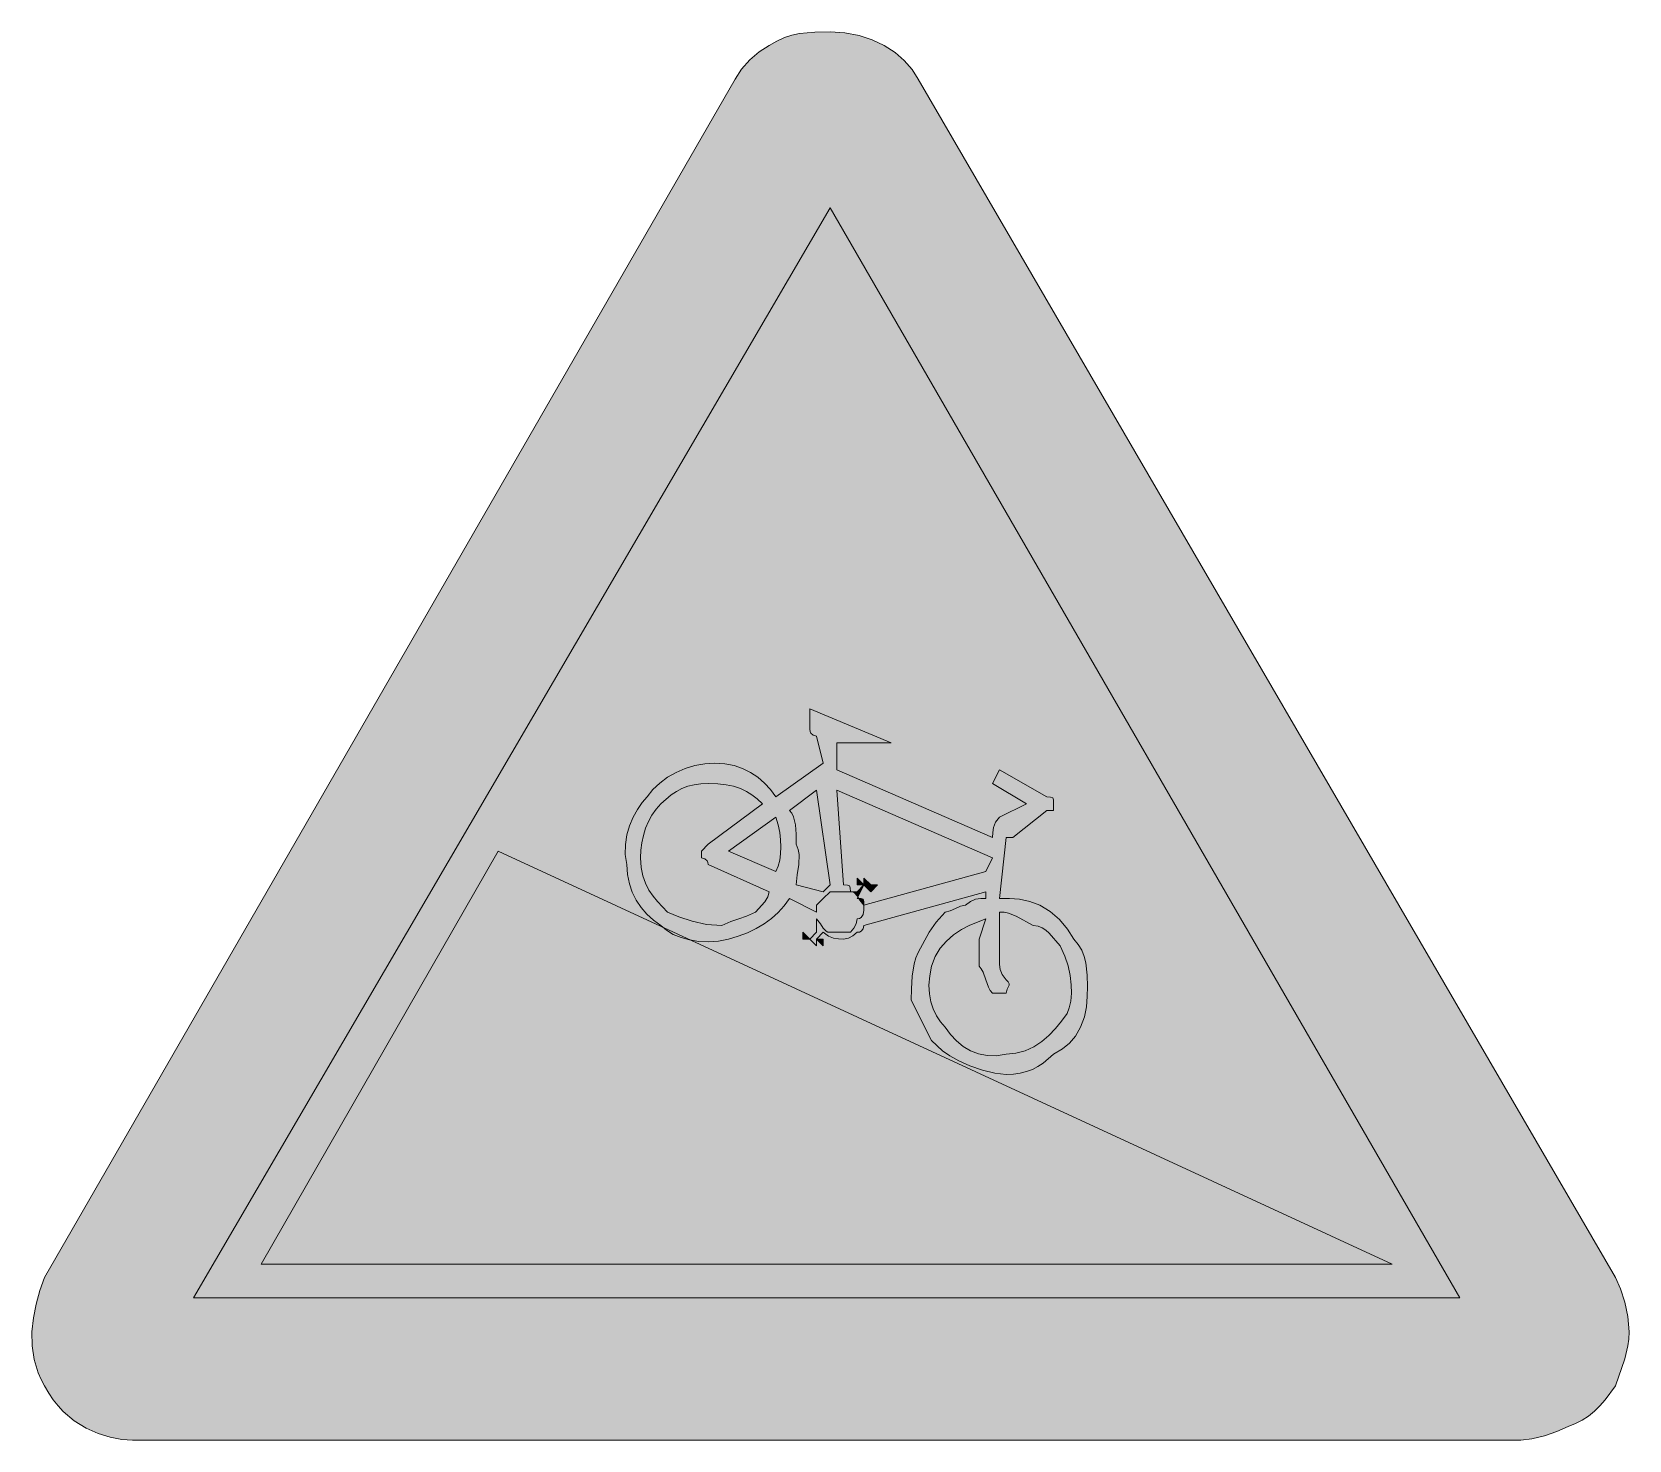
# Model space of a CAD drawing. Header units: metres. Extents: x 142 to 425, y 11 to 261.
import ezdxf

# ---------------------------------------------------------------- set-up
doc = ezdxf.new("R2010")
doc.units = ezdxf.units.M
for name, color, linetype, true_color in [('FILL_BLACK_000000', 7, 'Continuous', 0x000000), ('FILL_RED_FF0000', 7, 'Continuous', 0xff0000), ('FILL_WHITE_FFFFFF', 7, 'Continuous', 0xffffff)]:
    doc.layers.add(name, color=color, linetype=linetype, true_color=true_color)

msp = doc.modelspace()

# ---------------------------------------------------------------- hatches: boundary and pattern name
at = {"layer": 'FILL_BLACK_000000', "true_color": 0x000000}
h = msp.add_hatch(color=7, dxfattribs=at)
h.dxf.hatch_style = 1
h.paths.add_polyline_path([(268.85, 100.96), (267.21, 100.35), (265.47, 99.84), (263.67, 99.5), (261.91, 99.37), (260.2, 99.44), (258.57, 99.69), (257.06, 100.11), (255.68, 100.68), (254.48, 101.4), (253.47, 102.24), (252.18, 103.2), (251.01, 104.26), (249.99, 105.45), (249.12, 106.74), (248.42, 108.15), (247.9, 109.66), (247.58, 111.3), (247.47, 113.04), (247.18, 114.84), (247.19, 116.6), (247.45, 118.31), (247.92, 119.94), (248.56, 121.45), (249.33, 122.83), (250.18, 124.03), (251.07, 125.04), (252.08, 126.33), (253.28, 127.5), (254.66, 128.52), (256.17, 129.39), (257.8, 130.09), (259.51, 130.61), (261.27, 130.93), (263.07, 131.04), (264.81, 130.93), (266.45, 130.61), (267.96, 130.09), (269.37, 129.39), (270.66, 128.52), (271.85, 127.5), (272.91, 126.33), (273.87, 125.04), (282.27, 131.04), (281.07, 135.84), (280.47, 135.99), (280.06, 136.35), (279.92, 136.64), (279.87, 137.04), (279.87, 139.44), (279.87, 140.64), (294.27, 134.64), (293.07, 134.64), (284.67, 134.64), (284.67, 129.84), (312.27, 117.84), (312.29, 118.74), (312.42, 119.64), (312.78, 120.54), (313.47, 121.44), (318.27, 123.84), (312.27, 127.44), (313.47, 129.84), (321.87, 125.04), (322.56, 125.02), (322.92, 124.89), (323.05, 124.53), (323.07, 123.84), (323.07, 122.64), (321.87, 122.64), (315.87, 117.84), (314.67, 117.84), (313.47, 107.04), (315.27, 107.02), (317.07, 106.89), (318.87, 106.53), (320.67, 105.84), (322.45, 104.73), (324.12, 103.29), (325.56, 101.62), (326.67, 99.84), (327.46, 98.89), (328.06, 97.85), (328.48, 96.76), (328.77, 95.64), (329.03, 93.43), (329.07, 91.44), (329.05, 89.64), (328.92, 87.84), (328.56, 86.04), (327.87, 84.24), (326.95, 82.65), (325.92, 81.39), (324.66, 80.36), (323.07, 79.44), (321.25, 77.86), (320.31, 77.25), (319.32, 76.74), (318.28, 76.35), (317.16, 76.06), (315.97, 75.9), (314.67, 75.84), (312.68, 76.05), (310.47, 76.59), (308.26, 77.36), (306.27, 78.24), (304.68, 79.14), (303.42, 80.04), (301.47, 81.84), (297.87, 89.04), (297.89, 91.03), (298.02, 93.24), (298.38, 95.45), (298.67, 96.49), (299.07, 97.44), (301.02, 101.04), (302.28, 102.84), (303.87, 104.64), (304.77, 104.83), (305.67, 105.24), (306.57, 105.65), (307.47, 105.84), (308.37, 106.53), (309.27, 106.89), (310.17, 107.02), (311.07, 107.04), (311.07, 108.24), (289.47, 102.24), (289.32, 101.64), (288.96, 101.23), (288.67, 101.09), (288.27, 101.04), (287.52, 100.44), (286.75, 100.03), (285.87, 99.84), (284.97, 99.86), (284.07, 99.99), (283.17, 100.35), (282.27, 101.04), (281.07, 99.84), (281.07, 98.64), (279.87, 99.84), (281.07, 101.04), (281.07, 103.44), (281.78, 102.56), (282.27, 101.79), (282.76, 101.25), (283.07, 101.09), (283.47, 101.04), (287.07, 101.04), (287.67, 101.79), (288.08, 102.56), (288.27, 103.44), (288.67, 103.49), (288.96, 103.65), (289.32, 104.19), (289.45, 104.96), (289.47, 105.84), (311.07, 111.84), (312.27, 114.24), (284.67, 126.24), (285.87, 109.44), (286.56, 109.42), (286.92, 109.29), (287.05, 108.93), (287.07, 108.24), (283.47, 108.24), (282.27, 107.04), (281.07, 105.84), (281.07, 104.64), (276.27, 107.04), (275.31, 105.75), (274.25, 104.56), (273.06, 103.5), (271.77, 102.54), (270.36, 101.7), (268.85, 100.96)])
h.paths.add_polyline_path([(271.47, 123.84), (270.57, 124.68), (269.63, 125.41), (268.64, 126.03), (267.57, 126.54), (266.38, 126.93), (265.06, 127.21), (263.56, 127.38), (261.87, 127.44), (260.57, 127.38), (259.38, 127.21), (258.26, 126.93), (257.22, 126.54), (256.23, 126.03), (255.29, 125.41), (253.47, 123.84), (252.63, 122.89), (251.9, 121.83), (251.28, 120.7), (250.77, 119.49), (250.38, 118.23), (250.1, 116.92), (249.93, 115.59), (249.87, 114.24), (249.98, 112.55), (250.28, 111.05), (250.76, 109.73), (251.37, 108.54), (252.1, 107.47), (252.91, 106.48), (254.67, 104.64), (256.68, 103.76), (259.02, 102.99), (261.59, 102.45), (264.27, 102.24), (265.88, 102.95), (267.27, 103.44), (268.66, 103.93), (270.27, 104.64), (271.92, 106.44), (272.46, 107.34), (272.67, 108.24), (261.87, 113.04), (261.82, 113.44), (261.68, 113.73), (261.27, 114.09), (260.67, 114.24), (260.67, 115.44), (261.87, 116.64), (271.47, 123.84)], flags=16)
h.paths.add_polyline_path([(274.55, 118.76), (274.26, 120.09), (273.87, 121.44), (265.47, 115.44), (273.87, 111.84), (274.26, 112.79), (274.55, 113.85), (274.71, 114.98), (274.77, 116.19), (274.71, 117.45), (274.55, 118.76)], flags=16)
h.paths.add_polyline_path([(277.32, 120.09), (277.45, 118.42), (277.47, 116.64), (277.81, 115.74), (277.98, 114.84), (277.92, 113.04), (277.64, 111.24), (277.47, 109.44), (282.27, 108.24), (283.47, 109.44), (281.07, 126.24), (276.27, 122.64), (276.67, 122.14), (276.96, 121.53), (277.32, 120.09)], flags=16)
h.paths.add_polyline_path([(315.18, 91.93), (315.2, 91.67), (315.12, 91.44), (314.84, 90.95), (314.67, 90.24), (312.27, 90.24), (311.87, 90.74), (311.56, 91.33), (311.07, 92.64), (310.58, 93.95), (310.27, 94.54), (309.87, 95.04), (309.87, 99.84), (311.07, 103.44), (308.22, 102.3), (306.77, 101.52), (305.37, 100.59), (304.09, 99.49), (302.97, 98.21), (302.08, 96.73), (301.47, 95.04), (301.13, 93.3), (301, 91.66), (301.07, 90.15), (301.32, 88.74), (301.74, 87.45), (302.31, 86.26), (303.03, 85.2), (303.87, 84.24), (304.83, 82.95), (305.9, 81.8), (307.08, 80.82), (308.37, 80.04), (309.78, 79.48), (311.3, 79.18), (312.93, 79.15), (314.67, 79.44), (316.41, 79.6), (318.05, 80.06), (319.56, 80.77), (320.97, 81.69), (322.26, 82.78), (323.45, 84), (324.51, 85.3), (325.47, 86.64), (325.86, 87.65), (326.13, 88.85), (326.25, 90.23), (326.22, 91.74), (326.02, 93.37), (325.64, 95.08), (325.06, 96.84), (324.27, 98.64), (322.32, 100.89), (321.73, 101.42), (321.06, 101.85), (320.32, 102.13), (319.47, 102.24), (316.47, 103.89), (315.08, 104.43), (314.32, 104.59), (313.47, 104.64), (313.47, 99.84), (313.47, 96.24), (313.49, 95.34), (313.62, 94.44), (313.98, 93.54), (314.67, 92.64), (315.01, 92.24), (315.18, 91.93)], flags=16)
h = msp.add_hatch(color=7, dxfattribs=at)
h.dxf.hatch_style = 1
h.paths.add_polyline_path([(383.07, 42.24), (182.67, 42.24), (224.67, 115.44), (383.07, 42.24)])
h = msp.add_hatch(color=7, dxfattribs=at)
h.dxf.hatch_style = 1
h.paths.add_polyline_path([(288.27, 109.44), (288.27, 110.64), (289.47, 109.44), (288.27, 109.44)])
h = msp.add_hatch(color=7, dxfattribs=at)
h.dxf.hatch_style = 1
h.paths.add_polyline_path([(290.67, 108.24), (289.47, 109.44), (289.47, 110.64), (290.67, 109.44), (291.87, 109.44), (290.67, 108.24)])
h = msp.add_hatch(color=7, dxfattribs=at)
h.dxf.hatch_style = 1
h.paths.add_polyline_path([(288.4, 107.29), (288.27, 107.49), (287.78, 108.03), (287.47, 108.19), (287.07, 108.24), (288.27, 108.24), (289.47, 109.44), (288.4, 107.29)])
h = msp.add_hatch(color=7, dxfattribs=at)
h.dxf.hatch_style = 1
h.paths.add_polyline_path([(288.56, 107.03), (288.27, 107.04), (288.4, 107.29), (288.56, 107.03)])
h = msp.add_hatch(color=7, dxfattribs=at)
h.dxf.hatch_style = 1
h.paths.add_polyline_path([(289.45, 106.53), (289.47, 105.84), (288.76, 106.72), (288.56, 107.03), (288.96, 107.02), (289.32, 106.89), (289.45, 106.53)])
h = msp.add_hatch(color=7, dxfattribs=at)
h.dxf.hatch_style = 1
h.paths.add_polyline_path([(278.67, 99.84), (278.67, 101.04), (279.87, 99.84), (278.67, 99.84)])
h = msp.add_hatch(color=7, dxfattribs=at)
h.dxf.hatch_style = 1
h.paths.add_polyline_path([(281.07, 99.84), (282.27, 99.84), (282.27, 98.64), (281.07, 99.84)])
at = {"layer": 'FILL_RED_FF0000', "true_color": 0xff0000}
h = msp.add_hatch(color=7, dxfattribs=at)
h.dxf.hatch_style = 1
h.paths.add_polyline_path([(157.97, 11.16), (155.91, 11.53), (153.77, 12.18), (151.62, 13.14), (149.52, 14.44), (147.55, 16.1), (146.64, 17.08), (145.78, 18.16), (144.99, 19.35), (144.27, 20.64), (143.65, 21.78), (143.14, 22.94), (142.41, 25.33), (142.06, 27.77), (142.02, 30.24), (142.27, 32.71), (142.75, 35.15), (143.43, 37.54), (144.27, 39.84), (266.67, 252.24), (267.78, 254.02), (269.22, 255.69), (270.89, 257.13), (272.67, 258.24), (274.02, 259.03), (275.37, 259.63), (276.72, 260.05), (278.07, 260.34), (280.77, 260.6), (283.47, 260.64), (286.11, 260.48), (288.61, 260), (290.94, 259.25), (293.07, 258.24), (294.98, 257.01), (296.63, 255.58), (298.01, 253.98), (299.07, 252.24), (422.67, 39.84), (423.55, 37.83), (424.32, 35.49), (424.86, 32.92), (425.07, 30.24), (425.02, 28.94), (424.86, 27.73), (424.32, 25.44), (422.67, 20.64), (420.85, 18.16), (419.91, 17.1), (418.92, 16.14), (417.88, 15.3), (416.76, 14.56), (415.57, 13.95), (414.27, 13.44), (412.28, 12.56), (410.07, 11.79), (407.86, 11.25), (405.87, 11.04), (159.87, 11.04), (157.97, 11.16)])
at = {"layer": 'FILL_WHITE_FFFFFF', "true_color": 0xffffff}
h = msp.add_hatch(color=7, dxfattribs=at)
h.dxf.hatch_style = 1
h.paths.add_polyline_path([(283.47, 229.44), (395.07, 36.24), (170.67, 36.24), (283.47, 229.44)])

# ---------------------------------------------------------------- linework, layer by layer
at = {"layer": 'FILL_BLACK_000000', "lineweight": 0, "true_color": 0x000000}
for points in [[(268.85, 100.96), (267.21, 100.35), (265.47, 99.84), (263.67, 99.5), (261.91, 99.37), (260.2, 99.44), (258.57, 99.69), (257.06, 100.11), (255.68, 100.68), (254.48, 101.4), (253.47, 102.24), (252.18, 103.2), (251.01, 104.26), (249.99, 105.45), (249.12, 106.74), (248.42, 108.15), (247.9, 109.66), (247.58, 111.3), (247.47, 113.04), (247.18, 114.84), (247.19, 116.6), (247.45, 118.31), (247.92, 119.94), (248.56, 121.45), (249.33, 122.83), (250.18, 124.03), (251.07, 125.04), (252.08, 126.33), (253.28, 127.5), (254.66, 128.52), (256.17, 129.39), (257.8, 130.09), (259.51, 130.61), (261.27, 130.93), (263.07, 131.04), (264.81, 130.93), (266.45, 130.61), (267.96, 130.09), (269.37, 129.39), (270.66, 128.52), (271.85, 127.5), (272.91, 126.33), (273.87, 125.04), (282.27, 131.04), (281.07, 135.84), (280.47, 135.99), (280.06, 136.35), (279.92, 136.64), (279.87, 137.04), (279.87, 139.44), (279.87, 140.64), (294.27, 134.64), (293.07, 134.64), (284.67, 134.64), (284.67, 129.84), (312.27, 117.84), (312.29, 118.74), (312.42, 119.64), (312.78, 120.54), (313.47, 121.44), (318.27, 123.84), (312.27, 127.44), (313.47, 129.84), (321.87, 125.04), (322.56, 125.02), (322.92, 124.89), (323.05, 124.53), (323.07, 123.84), (323.07, 122.64), (321.87, 122.64), (315.87, 117.84), (314.67, 117.84), (313.47, 107.04), (315.27, 107.02), (317.07, 106.89), (318.87, 106.53), (320.67, 105.84), (322.45, 104.73), (324.12, 103.29), (325.56, 101.62), (326.67, 99.84), (327.46, 98.89), (328.06, 97.85), (328.48, 96.76), (328.77, 95.64), (329.03, 93.43), (329.07, 91.44), (329.05, 89.64), (328.92, 87.84), (328.56, 86.04), (327.87, 84.24), (326.95, 82.65), (325.92, 81.39), (324.66, 80.36), (323.07, 79.44), (321.25, 77.86), (320.31, 77.25), (319.32, 76.74), (318.28, 76.35), (317.16, 76.06), (315.97, 75.9), (314.67, 75.84), (312.68, 76.05), (310.47, 76.59), (308.26, 77.36), (306.27, 78.24), (304.68, 79.14), (303.42, 80.04), (301.47, 81.84), (297.87, 89.04), (297.89, 91.03), (298.02, 93.24), (298.38, 95.45), (298.67, 96.49), (299.07, 97.44), (301.02, 101.04), (302.28, 102.84), (303.87, 104.64), (304.77, 104.83), (305.67, 105.24), (306.57, 105.65), (307.47, 105.84), (308.37, 106.53), (309.27, 106.89), (310.17, 107.02), (311.07, 107.04), (311.07, 108.24), (289.47, 102.24), (289.32, 101.64), (288.96, 101.23), (288.67, 101.09), (288.27, 101.04), (287.52, 100.44), (286.75, 100.03), (285.87, 99.84), (284.97, 99.86), (284.07, 99.99), (283.17, 100.35), (282.27, 101.04), (281.07, 99.84), (281.07, 98.64), (279.87, 99.84), (281.07, 101.04), (281.07, 103.44), (281.78, 102.56), (282.27, 101.79), (282.76, 101.25), (283.07, 101.09), (283.47, 101.04), (287.07, 101.04), (287.67, 101.79), (288.08, 102.56), (288.27, 103.44), (288.67, 103.49), (288.96, 103.65), (289.32, 104.19), (289.45, 104.96), (289.47, 105.84), (311.07, 111.84), (312.27, 114.24), (284.67, 126.24), (285.87, 109.44), (286.56, 109.42), (286.92, 109.29), (287.05, 108.93), (287.07, 108.24), (283.47, 108.24), (282.27, 107.04), (281.07, 105.84), (281.07, 104.64), (276.27, 107.04), (275.31, 105.75), (274.25, 104.56), (273.06, 103.5), (271.77, 102.54), (270.36, 101.7)], [(271.47, 123.84), (270.57, 124.68), (269.63, 125.41), (268.64, 126.03), (267.57, 126.54), (266.38, 126.93), (265.06, 127.21), (263.56, 127.38), (261.87, 127.44), (260.57, 127.38), (259.38, 127.21), (258.26, 126.93), (257.22, 126.54), (256.23, 126.03), (255.29, 125.41), (253.47, 123.84), (252.63, 122.89), (251.9, 121.83), (251.28, 120.7), (250.77, 119.49), (250.38, 118.23), (250.1, 116.92), (249.93, 115.59), (249.87, 114.24), (249.98, 112.55), (250.28, 111.05), (250.76, 109.73), (251.37, 108.54), (252.1, 107.47), (252.91, 106.48), (254.67, 104.64), (256.68, 103.76), (259.02, 102.99), (261.59, 102.45), (264.27, 102.24), (265.88, 102.95), (267.27, 103.44), (268.66, 103.93), (270.27, 104.64), (271.92, 106.44), (272.46, 107.34), (272.67, 108.24), (261.87, 113.04), (261.82, 113.44), (261.68, 113.73), (261.27, 114.09), (260.67, 114.24), (260.67, 115.44), (261.87, 116.64)], [(277.32, 120.09), (277.45, 118.42), (277.47, 116.64), (277.81, 115.74), (277.98, 114.84), (277.92, 113.04), (277.64, 111.24), (277.47, 109.44), (282.27, 108.24), (283.47, 109.44), (281.07, 126.24), (276.27, 122.64), (276.67, 122.14), (276.96, 121.53)], [(274.55, 118.76), (274.26, 120.09), (273.87, 121.44), (265.47, 115.44), (273.87, 111.84), (274.26, 112.79), (274.55, 113.85), (274.71, 114.98), (274.77, 116.19), (274.71, 117.45)], [(383.07, 42.24), (182.67, 42.24), (224.67, 115.44)], [(288.27, 109.44), (288.27, 110.64), (289.47, 109.44)], [(290.67, 108.24), (289.47, 109.44), (289.47, 110.64), (290.67, 109.44), (291.87, 109.44)], [(288.4, 107.29), (288.27, 107.49), (287.78, 108.03), (287.47, 108.19), (287.07, 108.24), (288.27, 108.24), (289.47, 109.44)], [(288.56, 107.03), (288.27, 107.04), (288.4, 107.29)], [(289.45, 106.53), (289.47, 105.84), (288.76, 106.72), (288.56, 107.03), (288.96, 107.02), (289.32, 106.89)], [(315.18, 91.93), (315.2, 91.67), (315.12, 91.44), (314.84, 90.95), (314.67, 90.24), (312.27, 90.24), (311.87, 90.74), (311.56, 91.33), (311.07, 92.64), (310.58, 93.95), (310.27, 94.54), (309.87, 95.04), (309.87, 99.84), (311.07, 103.44), (308.22, 102.3), (306.77, 101.52), (305.37, 100.59), (304.09, 99.49), (302.97, 98.21), (302.08, 96.73), (301.47, 95.04), (301.13, 93.3), (301, 91.66), (301.07, 90.15), (301.32, 88.74), (301.74, 87.45), (302.31, 86.26), (303.03, 85.2), (303.87, 84.24), (304.83, 82.95), (305.9, 81.8), (307.08, 80.82), (308.37, 80.04), (309.78, 79.48), (311.3, 79.18), (312.93, 79.15), (314.67, 79.44), (316.41, 79.6), (318.05, 80.06), (319.56, 80.77), (320.97, 81.69), (322.26, 82.78), (323.45, 84), (324.51, 85.3), (325.47, 86.64), (325.86, 87.65), (326.13, 88.85), (326.25, 90.23), (326.22, 91.74), (326.02, 93.37), (325.64, 95.08), (325.06, 96.84), (324.27, 98.64), (322.32, 100.89), (321.73, 101.42), (321.06, 101.85), (320.32, 102.13), (319.47, 102.24), (316.47, 103.89), (315.08, 104.43), (314.32, 104.59), (313.47, 104.64), (313.47, 99.84), (313.47, 96.24), (313.49, 95.34), (313.62, 94.44), (313.98, 93.54), (314.67, 92.64), (315.01, 92.24)], [(278.67, 99.84), (278.67, 101.04), (279.87, 99.84)], [(281.07, 99.84), (282.27, 99.84), (282.27, 98.64)]]:
    msp.add_lwpolyline(points, close=True, dxfattribs=at)
at = {"layer": 'FILL_RED_FF0000', "lineweight": 0, "true_color": 0xff0000}
msp.add_lwpolyline([(157.97, 11.16), (155.91, 11.53), (153.77, 12.18), (151.62, 13.14), (149.52, 14.44), (147.55, 16.1), (146.64, 17.08), (145.78, 18.16), (144.99, 19.35), (144.27, 20.64), (143.65, 21.78), (143.14, 22.94), (142.41, 25.33), (142.06, 27.77), (142.02, 30.24), (142.27, 32.71), (142.75, 35.15), (143.43, 37.54), (144.27, 39.84), (266.67, 252.24), (267.78, 254.02), (269.22, 255.69), (270.89, 257.13), (272.67, 258.24), (274.02, 259.03), (275.37, 259.63), (276.72, 260.05), (278.07, 260.34), (280.77, 260.6), (283.47, 260.64), (286.11, 260.48), (288.61, 260), (290.94, 259.25), (293.07, 258.24), (294.98, 257.01), (296.63, 255.58), (298.01, 253.98), (299.07, 252.24), (422.67, 39.84), (423.55, 37.83), (424.32, 35.49), (424.86, 32.92), (425.07, 30.24), (425.02, 28.94), (424.86, 27.73), (424.32, 25.44), (422.67, 20.64), (420.85, 18.16), (419.91, 17.1), (418.92, 16.14), (417.88, 15.3), (416.76, 14.56), (415.57, 13.95), (414.27, 13.44), (412.28, 12.56), (410.07, 11.79), (407.86, 11.25), (405.87, 11.04), (159.87, 11.04)], close=True, dxfattribs=at)
at = {"layer": 'FILL_WHITE_FFFFFF', "lineweight": 0, "true_color": 0xff0000}
msp.add_lwpolyline([(283.47, 229.44), (395.07, 36.24), (170.67, 36.24)], close=True, dxfattribs=at)

doc.saveas('drawing.dxf')
